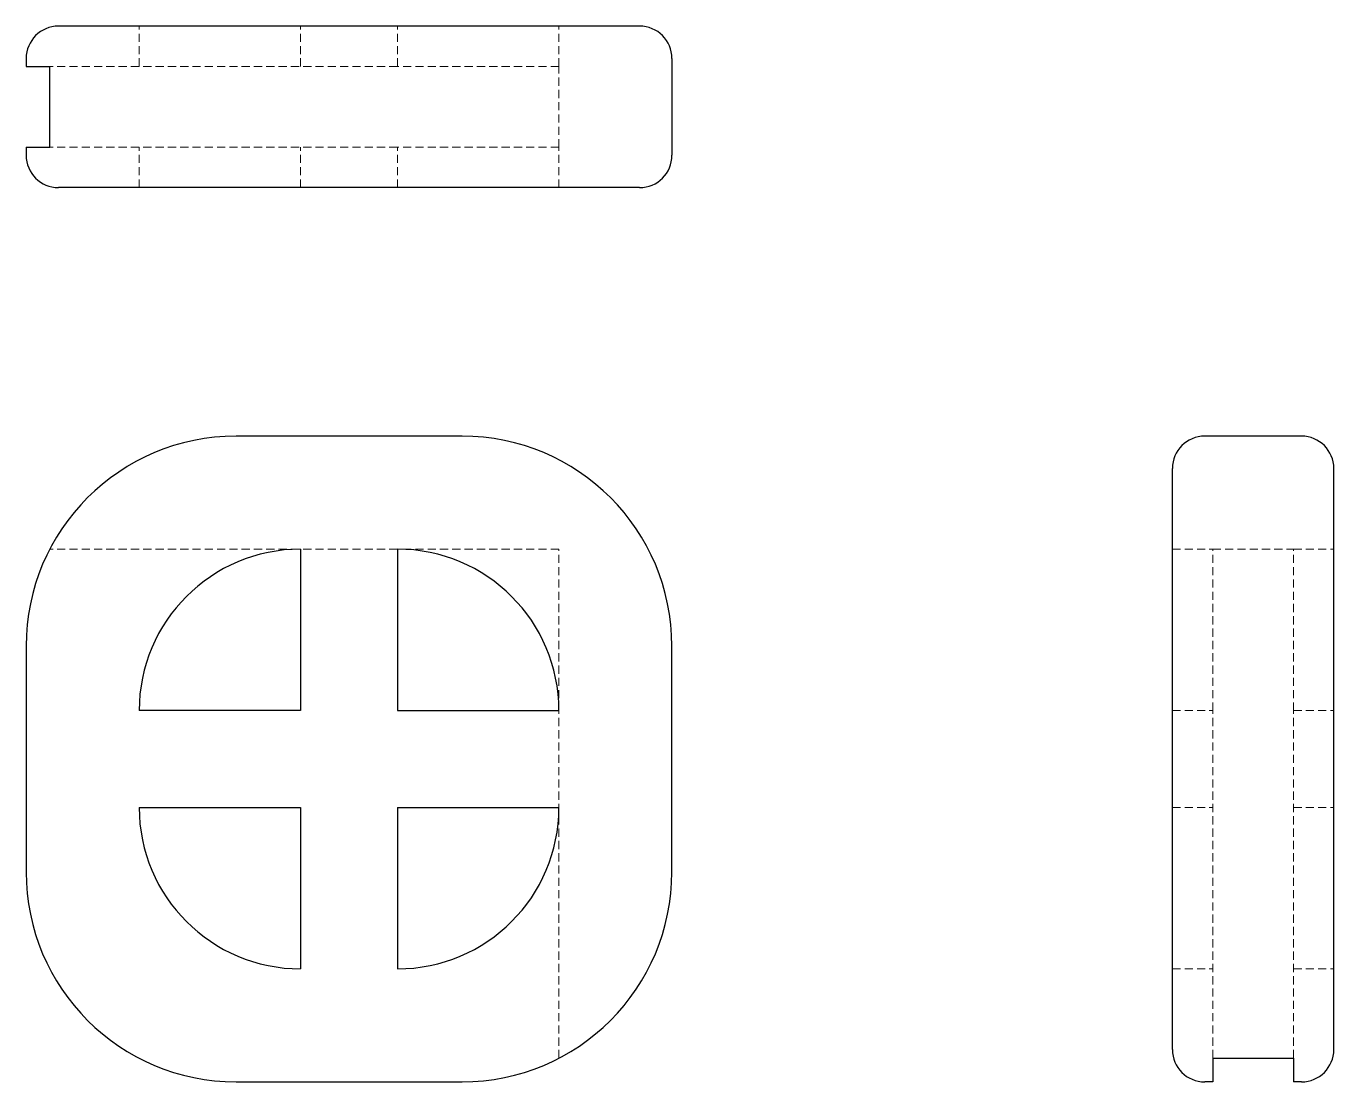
# Model space of a CAD drawing. Header units: millimetres. Extents: x 33 to 236, y 7 to 170.
import ezdxf

# ---------------------------------------------------------------- set-up
doc = ezdxf.new("R2010")
doc.units = ezdxf.units.MM
doc.linetypes.add('HIDDEN', pattern=[1.905, 1.27, -0.635])

msp = doc.modelspace()

# ---------------------------------------------------------------- linework, layer by layer
at = {"color": 7, "linetype": 'Continuous', "lineweight": 25}
for p, q in [((65.5, 170.5), (38, 170.5)), ((100.5, 170.5), (65.5, 170.5)), ((128, 170.5), (100.5, 170.5)), ((33, 165.5), (33, 164.25)), ((33, 164.25), (36.67, 164.25)), ((36.67, 151.75), (36.67, 164.25)), ((133, 165.5), (133, 150.5)), ((33, 151.75), (33, 150.5)), ((33, 151.75), (36.67, 151.75)), ((65.5, 145.5), (38, 145.5)), ((100.5, 145.5), (65.5, 145.5)), ((128, 145.5), (100.5, 145.5)), ((100.5, 107), (65.5, 107)), ((230.5, 107), (215.5, 107)), ((210.5, 74.5), (210.5, 102)), ((235.5, 74.5), (235.5, 102)), ((75.5, 89.5), (75.5, 64.5)), ((90.5, 89.5), (90.5, 64.5)), ((33, 74.5), (33, 39.5)), ((133, 39.5), (133, 74.5)), ((210.5, 39.5), (210.5, 74.5)), ((235.5, 39.5), (235.5, 74.5)), ((75.5, 64.5), (50.5, 64.5)), ((90.5, 64.5), (115.5, 64.5)), ((50.5, 49.5), (75.5, 49.5)), ((75.5, 49.5), (75.5, 24.5)), ((90.5, 49.5), (90.5, 24.5)), ((90.5, 49.5), (115.5, 49.5)), ((210.5, 12), (210.5, 39.5)), ((235.5, 12), (235.5, 39.5)), ((216.75, 10.67), (229.25, 10.67)), ((216.75, 10.67), (216.75, 7)), ((229.25, 10.67), (229.25, 7)), ((65.5, 7), (100.5, 7)), ((216.75, 7), (215.5, 7)), ((230.5, 7), (229.25, 7))]:
    msp.add_line(p, q, dxfattribs=at)
at = {"color": 7, "linetype": 'HIDDEN', "lineweight": 18}
for p, q in [((50.5, 164.25), (50.5, 170.5)), ((75.5, 164.25), (75.5, 170.5)), ((90.5, 164.25), (90.5, 170.5)), ((115.5, 164.25), (115.5, 170.5)), ((90.5, 164.25), (36.67, 164.25)), ((115.5, 164.25), (90.5, 164.25)), ((115.5, 151.75), (115.5, 164.25)), ((90.5, 151.75), (36.67, 151.75)), ((50.5, 145.5), (50.5, 151.75)), ((75.5, 145.5), (75.5, 151.75)), ((115.5, 151.75), (90.5, 151.75)), ((90.5, 145.5), (90.5, 151.75)), ((115.5, 145.5), (115.5, 151.75)), ((90.5, 89.5), (36.67, 89.5)), ((115.5, 89.5), (90.5, 89.5)), ((115.5, 64.5), (115.5, 89.5)), ((210.5, 89.5), (216.75, 89.5)), ((216.75, 89.5), (229.25, 89.5)), ((216.75, 64.5), (216.75, 89.5)), ((229.25, 89.5), (235.5, 89.5)), ((229.25, 64.5), (229.25, 89.5)), ((115.5, 10.67), (115.5, 64.5)), ((210.5, 64.5), (216.75, 64.5)), ((216.75, 10.67), (216.75, 64.5)), ((229.25, 64.5), (235.5, 64.5)), ((229.25, 10.67), (229.25, 64.5)), ((210.5, 49.5), (216.75, 49.5)), ((229.25, 49.5), (235.5, 49.5)), ((210.5, 24.5), (216.75, 24.5)), ((229.25, 24.5), (235.5, 24.5))]:
    msp.add_line(p, q, dxfattribs=at)
at = {"color": 7, "linetype": 'Continuous', "lineweight": 25}
for centre, radius, start, end in [((38, 165.5), 5, 90, 180), ((128, 165.5), 5, 0, 90), ((38, 150.5), 5, 180, 270), ((128, 150.5), 5, 270, 0), ((65.5, 74.5), 32.5, 90, 180), ((100.5, 74.5), 32.5, 0, 90), ((215.5, 102), 5, 90, 180), ((230.5, 102), 5, 0, 90), ((75.5, 64.5), 25, 90, 180), ((90.5, 64.5), 25, 0, 90), ((75.5, 49.5), 25, 180, 270), ((90.5, 49.5), 25, 270, 0), ((65.5, 39.5), 32.5, 180, 270), ((100.5, 39.5), 32.5, 270, 0), ((215.5, 12), 5, 180, 270), ((230.5, 12), 5, 270, 0)]:
    msp.add_arc(centre, radius, start, end, dxfattribs=at)

doc.saveas('drawing.dxf')
